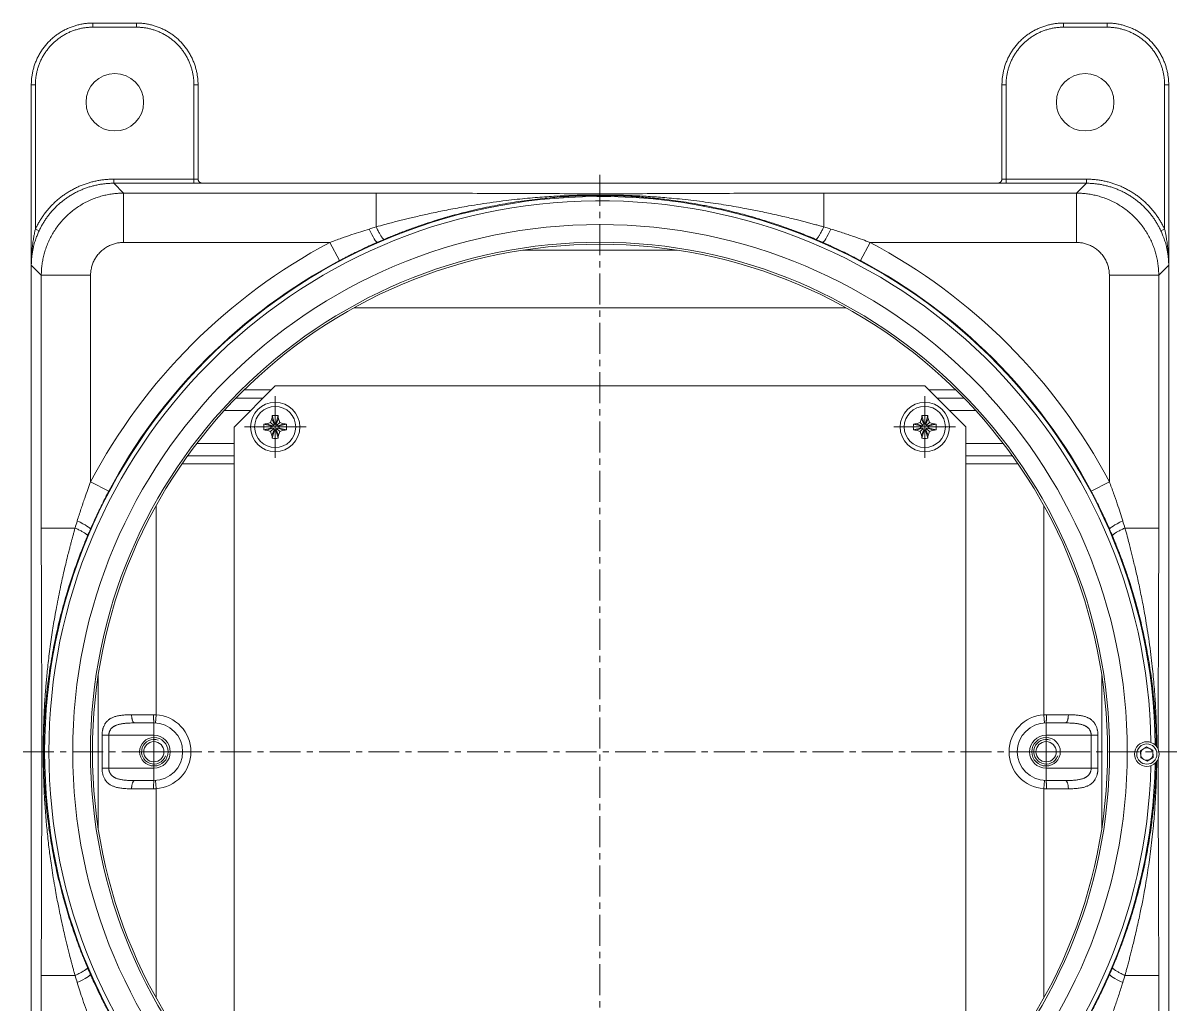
# Model space of a CAD drawing. Header units: millimetres. Extents: x -728 to 992, y -670 to 797.
# Drawn here: x 479.1 to 759.7, y -61.6 to 177.3 of the extents above; entities that cross this region are included whole.
import ezdxf

# ---------------------------------------------------------------- set-up
doc = ezdxf.new("R2010")
doc.units = ezdxf.units.MM
doc.linetypes.add('K5LT_AXLED', pattern=[12, 7.5, -1.5, 1.5, -1.5])
doc.linetypes.add('K5LT_THIN', pattern=[0])

# ---------------------------------------------------------------- blocks, each defined once
blk = doc.blocks.new('U6')
at = {"color": 30, "linetype": 'K5LT_AXLED', "lineweight": 18, "true_color": 0xff8000}
for q in [(540.41, 87), (532.41, 79), (540.41, 71), (548.41, 79)]:
    blk.add_line((540.41, 79), q, dxfattribs=at)
blk = doc.blocks.new('U7')
at = {"color": 30, "linetype": 'K5LT_AXLED', "lineweight": 18, "true_color": 0xff8000}
for q in [(698.41, 87), (690.41, 79), (698.41, 71), (706.41, 79)]:
    blk.add_line((698.41, 79), q, dxfattribs=at)
blk = doc.blocks.new('U10')
at = {"color": 30, "linetype": 'K5LT_AXLED', "lineweight": 18, "true_color": 0xff8000}
for q in [(510.91, 5.46), (505.45, 0), (510.91, -5.46), (516.37, 0)]:
    blk.add_line((510.91, 0), q, dxfattribs=at)
blk = doc.blocks.new('U11')
at = {"color": 30, "linetype": 'K5LT_AXLED', "lineweight": 18, "true_color": 0xff8000}
for q in [(727.91, 5.46), (722.45, 0), (727.91, -5.46), (733.37, 0)]:
    blk.add_line((727.91, 0), q, dxfattribs=at)
blk = doc.blocks.new('U5')
at = {"color": 7, "linetype": 'K5LT_THIN', "lineweight": 18}
for p, q in [((496.09, 177.25), (496.09, 177.25)), ((496.09, 177.25), (506.65, 177.25)), ((496.09, 176.25), (496.09, 177.25)), ((496.09, 177.25), (506.65, 177.25)), ((506.65, 177.25), (506.65, 177.25)), ((506.65, 177.25), (506.65, 176.25)), ((732.17, 177.25), (742.73, 177.25)), ((732.17, 177.25), (742.73, 177.25)), ((732.17, 177.25), (732.17, 177.25)), ((732.17, 176.25), (732.17, 177.25)), ((742.73, 177.25), (742.73, 177.25)), ((742.73, 177.25), (742.73, 176.25)), ((496.09, 176.25), (506.65, 176.25)), ((732.17, 176.25), (742.73, 176.25)), ((481.1, -169.25), (481.1, 162.25)), ((481.1, 162.25), (482.1, 162.25)), ((481.1, 162.25), (481.1, 162.25)), ((481.1, 118.32), (481.1, 162.25)), ((482.1, 127.15), (482.1, 162.25)), ((520.65, 162.25), (521.65, 162.25)), ((520.65, 162.25), (520.65, 139.28)), ((521.65, 162.25), (521.65, 139.32)), ((521.65, 162.25), (521.65, 139.32)), ((521.65, 162.25), (521.65, 162.25)), ((717.18, 139.32), (717.18, 162.25)), ((717.18, 139.32), (717.18, 162.25)), ((717.18, 162.25), (717.18, 162.25)), ((717.18, 162.25), (718.18, 162.25)), ((718.18, 139.28), (718.18, 162.25)), ((756.73, 162.25), (756.73, 127.15)), ((756.73, 162.25), (757.73, 162.25)), ((757.73, 162.25), (757.73, -162.25)), ((757.73, 162.25), (757.73, 118.32)), ((757.73, 162.25), (757.73, 162.25)), ((520.65, 139.28), (501.13, 139.28)), ((501.13, 138.28), (501.13, 139.28)), ((503.52, 135.89), (501.13, 138.28)), ((520.65, 138.28), (501.13, 138.28)), ((520.65, 138.28), (520.65, 139.28)), ((521.65, 139.32), (521.65, 139.32)), ((522.65, 138.32), (522.65, 138.32)), ((522.65, 138.32), (716.18, 138.32)), ((716.18, 138.32), (716.18, 138.32)), ((717.18, 139.32), (717.18, 139.32)), ((718.18, 138.28), (718.18, 139.28)), ((737.7, 139.28), (718.18, 139.28)), ((737.7, 138.28), (718.18, 138.28)), ((735.3, 135.89), (737.7, 138.28)), ((737.7, 139.28), (737.7, 138.28)), ((503.52, 135.89), (564.99, 135.89)), ((503.52, 123.89), (503.52, 135.89)), ((564.99, 135.89), (564.99, 127.67)), ((673.83, 135.89), (673.83, 127.67)), ((673.83, 135.89), (735.3, 135.89)), ((735.3, 135.89), (735.3, 123.89)), ((482.1, 127.15), (483, 126.73)), ((755.82, 126.73), (756.73, 127.15)), ((503.52, 123.89), (553.72, 123.89)), ((556.06, 119.47), (553.72, 123.89)), ((682.76, 119.47), (685.11, 123.89)), ((685.11, 123.89), (735.3, 123.89)), ((638.07, 122.02), (600.76, 122.02)), ((483.53, 115.89), (481.1, 118.32)), ((755.3, 115.89), (757.73, 118.32)), ((483.53, 115.89), (495.52, 115.89)), ((483.53, 54.42), (483.53, 115.89)), ((495.52, 65.69), (495.52, 115.89)), ((743.3, 115.89), (743.3, 65.69)), ((743.3, 115.89), (755.3, 115.89)), ((755.3, 115.89), (755.3, 54.42)), ((679.24, 107.98), (559.59, 107.98)), ((540.41, 88.99), (530.41, 78.99)), ((539.42, 88), (532.85, 88)), ((540.41, 88.99), (698.41, 89)), ((708.41, 79), (698.41, 89)), ((705.98, 88), (699.41, 88)), ((537.42, 86), (530.86, 86)), ((707.97, 86), (701.41, 86)), ((534.42, 83), (528.04, 83)), ((539.7, 81.76), (540.14, 80.02)), ((541.12, 81.76), (540.67, 80.02)), ((697.7, 81.76), (698.14, 80.02)), ((699.12, 81.76), (698.67, 80.02)), ((710.78, 83), (704.41, 83)), ((530.42, -79.01), (530.41, 78.99)), ((537.65, 79.71), (539.39, 79.26)), ((537.65, 78.29), (539.39, 78.74)), ((538.39, 79.78), (539.73, 79.26)), ((538.39, 78.22), (539.73, 78.74)), ((539.29, 80.12), (540.05, 79.35)), ((539.29, 77.88), (540.05, 78.65)), ((539.39, 78.74), (539.39, 79.26)), ((539.39, 79.26), (539.73, 79.26)), ((539.73, 78.74), (539.39, 78.74)), ((539.62, 81.02), (540.14, 79.67)), ((539.73, 79.26), (540.05, 79.35)), ((540.05, 78.65), (539.73, 78.74)), ((540.05, 79.35), (540.14, 79.67)), ((540.14, 78.33), (540.05, 78.65)), ((540.14, 80.02), (540.67, 80.02)), ((540.14, 79.67), (540.14, 80.02)), ((541.19, 81.02), (540.67, 79.67)), ((540.67, 80.02), (540.67, 79.67)), ((540.67, 79.67), (540.76, 79.35)), ((540.76, 78.65), (540.67, 78.33)), ((541.52, 80.12), (540.76, 79.35)), ((540.76, 79.35), (541.08, 79.26)), ((541.08, 78.74), (540.76, 78.65)), ((541.52, 77.88), (540.76, 78.65)), ((542.42, 79.78), (541.08, 79.26)), ((541.08, 79.26), (541.42, 79.26)), ((542.42, 78.22), (541.08, 78.74)), ((541.42, 78.74), (541.08, 78.74)), ((543.17, 79.71), (541.42, 79.26)), ((541.42, 79.26), (541.42, 78.74)), ((543.17, 78.29), (541.42, 78.74)), ((695.65, 79.72), (697.39, 79.27)), ((695.65, 78.29), (697.39, 78.74)), ((696.39, 79.79), (697.73, 79.27)), ((696.39, 78.22), (697.73, 78.74)), ((697.29, 80.12), (698.05, 79.36)), ((697.29, 77.89), (698.05, 78.65)), ((697.39, 78.74), (697.39, 79.27)), ((697.39, 79.27), (697.73, 79.27)), ((697.73, 78.74), (697.39, 78.74)), ((697.62, 81.02), (698.14, 79.68)), ((697.73, 79.27), (698.05, 79.36)), ((698.05, 78.65), (697.73, 78.74)), ((698.05, 79.36), (698.14, 79.68)), ((698.14, 78.33), (698.05, 78.65)), ((698.14, 80.02), (698.67, 80.02)), ((698.14, 79.68), (698.14, 80.02)), ((699.19, 81.02), (698.67, 79.68)), ((698.67, 80.02), (698.67, 79.68)), ((698.67, 79.68), (698.76, 79.36)), ((698.76, 78.65), (698.67, 78.33)), ((699.52, 80.12), (698.76, 79.36)), ((698.76, 79.36), (699.08, 79.27)), ((699.08, 78.74), (698.76, 78.65)), ((699.52, 77.89), (698.76, 78.65)), ((700.42, 79.79), (699.08, 79.27)), ((699.08, 79.27), (699.42, 79.27)), ((700.42, 78.22), (699.08, 78.74)), ((699.42, 78.74), (699.08, 78.74)), ((701.17, 79.72), (699.42, 79.27)), ((699.42, 79.27), (699.42, 78.74)), ((701.17, 78.29), (699.42, 78.74)), ((708.41, 79), (708.42, -79)), ((539.62, 76.98), (540.14, 78.33)), ((539.7, 76.24), (540.14, 77.98)), ((540.14, 77.98), (540.14, 78.33)), ((540.67, 77.98), (540.14, 77.98)), ((541.19, 76.98), (540.67, 78.33)), ((540.67, 78.33), (540.67, 77.98)), ((541.12, 76.24), (540.67, 77.98)), ((697.62, 76.99), (698.14, 78.33)), ((697.7, 76.25), (698.14, 77.99)), ((698.14, 77.99), (698.14, 78.33)), ((698.67, 77.99), (698.14, 77.99)), ((699.19, 76.99), (698.67, 78.33)), ((698.67, 78.33), (698.67, 77.99)), ((699.12, 76.25), (698.67, 77.99)), ((521.37, 75), (530.41, 75)), ((708.41, 75), (717.46, 75)), ((519.14, 72), (530.41, 72)), ((708.41, 72), (719.68, 72)), ((517.74, 70), (530.41, 70)), ((708.41, 70), (721.09, 70)), ((499.94, 63.35), (495.52, 65.69)), ((738.88, 63.35), (743.3, 65.69)), ((511.44, 59.82), (511.44, 8.98)), ((727.39, 8.98), (727.39, 59.82)), ((483.53, 54.42), (491.75, 54.42)), ((755.3, 54.42), (747.08, 54.42)), ((497.39, 18.65), (497.39, -18.65)), ((741.44, -18.65), (741.44, 18.65)), ((510.84, 9), (505.5, 9)), ((511.44, 8.98), (511.32, 6.99)), ((727.39, 8.98), (727.51, 6.99)), ((727.99, 9), (733.33, 9)), ((510.91, 7), (506.24, 7)), ((510.91, 7), (510.91, 4)), ((727.91, 7), (727.91, 4)), ((732.59, 7), (727.91, 7)), ((498.31, 4), (499.95, 4)), ((498.31, 4), (498.31, -4)), ((499.95, 4), (499.95, -4)), ((510.91, 4), (499.95, 4)), ((738.88, 4), (727.91, 4)), ((740.52, 4), (738.88, 4)), ((738.88, -4), (738.88, 4)), ((740.52, -4), (740.52, 4)), ((752.34, 1.17), (750.88, 0.24)), ((750.88, 0.24), (750.95, -1.49)), ((753.88, 0.36), (752.34, 1.17)), ((753.94, -1.37), (753.88, 0.36)), ((483.68, 0), (483.98, 0)), ((484.11, 0), (484.11, 0)), ((750.95, -1.49), (752.48, -2.29)), ((752.48, -2.29), (753.94, -1.37)), ((498.31, -4), (499.95, -4)), ((499.95, -4), (510.91, -4)), ((510.91, -7), (510.91, -4)), ((727.91, -7), (727.91, -4)), ((727.91, -4), (738.88, -4)), ((740.52, -4), (738.88, -4)), ((506.24, -7), (510.91, -7)), ((511.44, -8.98), (511.32, -6.99)), ((727.39, -8.98), (727.51, -6.99)), ((727.91, -7), (732.59, -7)), ((510.84, -9), (505.5, -9)), ((511.44, -8.98), (511.44, -59.82)), ((727.39, -59.82), (727.39, -8.98)), ((727.99, -9), (733.33, -9)), ((483.53, -54.42), (491.75, -54.42)), ((483.53, -115.89), (483.53, -54.42)), ((755.3, -54.42), (747.08, -54.42)), ((755.3, -54.42), (755.3, -115.89))]:
    blk.add_line(p, q, dxfattribs=at)
at = {"color": 30, "linetype": 'K5LT_AXLED', "lineweight": 18, "true_color": 0xff8000}
for p, q in [((619.41, 140.32), (619.41, -140.32)), ((479.1, 0), (759.73, 0))]:
    blk.add_line(p, q, dxfattribs=at)
at = {"color": 7, "linetype": 'K5LT_THIN', "lineweight": 18}
for centre, radius in [((501.41, 158), 7), ((737.41, 158), 7), ((619.41, 0), 128.25), ((619.41, 0), 128.25), ((619.41, 0), 123.94), ((619.41, 0), 123.44), ((540.41, 79), 6), ((698.41, 79), 6), ((540.41, 79), 5), ((698.41, 79.01), 5), ((510.91, 0), 3.46), ((727.91, 0), 3.46), ((510.91, 0), 2.46), ((727.91, 0), 2.46), ((752.41, -0.56), 3), ((752.41, -0.56), 2.46)]:
    blk.add_circle(centre, radius, dxfattribs=at)
for centre, radius, start, end in [((619.41, 0), 135.07, 0.6856, 180), ((619.41, 0), 134.03, 0.9657, 180), ((619.41, 0), 140.23, 117.9356, 152.0644), ((619.41, 0), 140.23, 27.9356, 62.0644), ((619.41, 0), 135.23, 117.9356, 152.0644), ((619.41, 0), 135.23, 27.9356, 62.0644), ((510.91, 0), 9, 273.3309, 86.6691), ((727.91, 0), 9, 93.3309, 266.6691), ((510.91, 0), 7, 270, 90), ((727.91, 0), 7, 90, 270), ((510.91, 0), 3, 70, 340), ((510.91, 0), 4, 270, 90), ((727.91, 0), 4, 90, 270), ((727.91, 0), 3, 70, 340), ((619.41, 0), 135.07, 180, 358.8289), ((619.41, 0), 134.03, 180, 358.5488), ((752.41, -0.56), 1.5, 122.1999, 182.1999), ((752.41, -0.56), 1.5, 62.1999, 122.1999), ((752.41, -0.56), 1.5, 2.1999, 62.1999), ((752.41, -0.56), 1.5, 182.1999, 242.1999), ((752.41, -0.56), 1.5, 242.1999, 302.1999), ((752.41, -0.56), 1.5, 302.1999, 2.1999)]:
    blk.add_arc(centre, radius, start, end, dxfattribs=at)
for centre, major_axis, ratio, start_param, end_param in [((522.65, 139.32), (0.707, -0.707), 0.999695, 3.927143, 5.497635), ((716.18, 139.32), (0.707, 0.707), 0.999695, 3.927143, 5.497635), ((563.26, 128.51), (2.01, -4.58), 0.112862, 4.963871, 6.26562), ((675.56, 128.51), (-2.01, -4.58), 0.112862, 0.017566, 1.319314), ((540.54, 79), (0, -5.24), 0.190027, 4.157813, 4.31707), ((540.41, 78.66), (-5.22, 0), 0.599811, 4.575584, 4.849194), ((540.27, 79), (0, 5.24), 0.190027, -1.175477, -1.01622), ((698.54, 79.01), (0, -5.24), 0.190027, 4.157813, 4.31707), ((698.41, 78.66), (-5.22, 0), 0.599811, 4.575584, 4.849194), ((698.27, 79.01), (0, 5.24), 0.190027, -1.175477, -1.01622), ((540.75, 79), (0, -5.22), 0.599811, 4.575584, 4.849194), ((540.41, 78.87), (-5.24, 0), 0.190027, -1.175477, -1.01622), ((540.46, 78.8), (-5.04, -1.43), 0.306406, -1.423366, -1.234644), ((540.61, 78.94), (-1.43, -5.04), 0.306406, 4.376237, 4.564959), ((540.21, 78.94), (-1.43, 5.04), 0.306406, -1.423366, -1.234644), ((540.35, 78.8), (-5.04, 1.43), 0.306406, 4.376237, 4.564959), ((540.41, 78.87), (-5.24, 0), 0.190027, 4.157813, 4.31707), ((540.06, 79), (0, 5.22), 0.599811, 4.712389, 4.849194), ((540.06, 79), (0, 5.22), 0.599811, 4.575584, 4.712389), ((698.75, 79.01), (0, -5.22), 0.599811, 4.575584, 4.849194), ((698.41, 78.87), (-5.24, 0), 0.190027, -1.175477, -1.01622), ((698.46, 78.8), (-5.04, -1.43), 0.306406, -1.423366, -1.234644), ((698.61, 78.95), (-1.43, -5.04), 0.306406, 4.376237, 4.564959), ((698.21, 78.95), (-1.43, 5.04), 0.306406, -1.423366, -1.234644), ((698.35, 78.8), (-5.04, 1.43), 0.306406, 4.376237, 4.564959), ((698.41, 78.87), (-5.24, 0), 0.190027, 4.157813, 4.31707), ((698.06, 79.01), (0, 5.22), 0.599811, 4.712389, 4.849194), ((698.06, 79.01), (0, 5.22), 0.599811, 4.575584, 4.712389), ((540.41, 79.13), (5.24, 0), 0.190027, 4.157813, 4.31707), ((540.46, 79.2), (5.04, -1.43), 0.306406, 4.376237, 4.564959), ((540.61, 79.06), (1.43, -5.04), 0.306406, -1.423366, -1.234644), ((540.54, 79), (0, -5.24), 0.190027, -1.175477, -1.01622), ((540.41, 79.34), (5.22, 0), 0.599811, 4.575584, 4.849194), ((540.27, 79), (0, 5.24), 0.190027, 4.157813, 4.31707), ((540.21, 79.06), (1.43, 5.04), 0.306406, 4.376237, 4.564959), ((540.35, 79.2), (5.04, 1.43), 0.306406, -1.423366, -1.234644), ((540.41, 79.13), (5.24, 0), 0.190027, -1.175477, -1.01622), ((698.41, 79.14), (5.24, 0), 0.190027, 4.157813, 4.31707), ((698.46, 79.21), (5.04, -1.43), 0.306406, 4.376237, 4.564959), ((698.61, 79.06), (1.43, -5.04), 0.306406, -1.423366, -1.234644), ((698.54, 79.01), (0, -5.24), 0.190027, -1.175477, -1.01622), ((698.41, 79.35), (5.22, 0), 0.599811, 4.575584, 4.849194), ((698.27, 79.01), (0, 5.24), 0.190027, 4.157813, 4.31707), ((698.21, 79.06), (1.43, 5.04), 0.306406, 4.376237, 4.564959), ((698.35, 79.21), (5.04, 1.43), 0.306406, -1.423366, -1.234644), ((698.41, 79.14), (5.24, 0), 0.190027, -1.175477, -1.01622), ((490.9, 56.15), (4.58, -2.01), 0.112862, 0.017566, 1.319314), ((747.92, 56.15), (-4.58, -2.01), 0.112862, 4.963871, 6.26562), ((490.9, -56.15), (4.58, 2.01), 0.112862, 4.963871, 6.26562), ((747.92, -56.15), (-4.58, 2.01), 0.112862, 0.017566, 1.319314)]:
    blk.add_ellipse(centre, major_axis=major_axis, ratio=ratio, start_param=start_param, end_param=end_param, dxfattribs=at)
for points, weights in [([(481.1, 162.25), (481.1, 171.04), (487.31, 177.25), (496.09, 177.25)], [1, 0.804809640383, 0.804809640383, 1]), ([(496.09, 177.25), (487.31, 177.25), (481.1, 171.04), (481.1, 162.25)], [1, 0.804809640383, 0.804809640383, 1]), ([(521.65, 162.25), (521.65, 171.04), (515.44, 177.25), (506.65, 177.25)], [1, 0.804809640383, 0.804809640383, 1]), ([(506.65, 177.25), (515.44, 177.25), (521.65, 171.04), (521.65, 162.25)], [1, 0.804809640383, 0.804809640383, 1]), ([(717.18, 162.25), (717.18, 171.04), (723.39, 177.25), (732.17, 177.25)], [1, 0.804809640383, 0.804809640383, 1]), ([(732.17, 177.25), (723.39, 177.25), (717.18, 171.04), (717.18, 162.25)], [1, 0.804809640383, 0.804809640383, 1]), ([(742.73, 177.25), (751.52, 177.25), (757.73, 171.04), (757.73, 162.25)], [1, 0.804809640383, 0.804809640383, 1]), ([(757.73, 162.25), (757.73, 171.04), (751.52, 177.25), (742.73, 177.25)], [1, 0.804809640383, 0.804809640383, 1]), ([(496.09, 176.25), (487.89, 176.25), (482.1, 170.45), (482.1, 162.25)], [1, 0.804809640383, 0.804809640383, 1]), ([(520.65, 162.25), (520.65, 170.45), (514.85, 176.25), (506.65, 176.25)], [1, 0.804809640383, 0.804809640383, 1]), ([(732.17, 176.25), (723.97, 176.25), (718.18, 170.45), (718.18, 162.25)], [1, 0.804809640383, 0.804809640383, 1]), ([(756.73, 162.25), (756.73, 170.45), (750.93, 176.25), (742.73, 176.25)], [1, 0.804809640383, 0.804809640383, 1]), ([(482.1, 127.15), (485.64, 134.77), (492.73, 139.28), (501.13, 139.28)], [1, 0.895599568132, 0.895599568132, 1]), ([(483, 126.73), (486.38, 133.98), (493.13, 138.28), (501.13, 138.28)], [1, 0.895599568132, 0.895599568132, 1]), ([(521.65, 139.32), (521.64, 139.3), (521.23, 139.28), (520.65, 139.28)], [1, 0.808833632769, 0.808833632769, 1]), ([(522.65, 138.32), (522.63, 138.3), (521.8, 138.28), (520.65, 138.28)], [1, 0.808833632769, 0.808833632769, 1]), ([(521.65, 139.32), (521.65, 138.73), (522.06, 138.32), (522.65, 138.32)], [1, 0.804809640383, 0.804809640383, 1]), ([(716.18, 138.32), (716.76, 138.32), (717.18, 138.73), (717.18, 139.32)], [1, 0.804809640383, 0.804809640383, 1]), ([(716.18, 138.32), (716.2, 138.3), (717.02, 138.28), (718.18, 138.28)], [1, 0.808833632769, 0.808833632769, 1]), ([(717.18, 139.32), (717.19, 139.3), (717.6, 139.28), (718.18, 139.28)], [1, 0.808833632769, 0.808833632769, 1]), ([(737.7, 139.28), (746.1, 139.28), (753.18, 134.77), (756.73, 127.15)], [1, 0.895599568132, 0.895599568132, 1]), ([(737.7, 138.28), (745.7, 138.28), (752.44, 133.98), (755.82, 126.73)], [1, 0.895599568132, 0.895599568132, 1]), ([(503.52, 135.89), (491.81, 135.88), (483.53, 127.6), (483.53, 115.89)], [1, 0.804809640383, 0.804809640383, 1]), ([(755.3, 115.89), (755.3, 127.6), (747.01, 135.88), (735.3, 135.89)], [1, 0.804809640383, 0.804809640383, 1]), ([(503.52, 123.89), (498.84, 123.89), (495.52, 120.57), (495.52, 115.89)], [1, 0.804809640383, 0.804809640383, 1]), ([(743.3, 115.89), (743.3, 120.57), (739.99, 123.89), (735.3, 123.89)], [1, 0.804809640383, 0.804809640383, 1])]:
    blk.add_rational_spline(points, weights, degree=3, dxfattribs=at)
for points, knots in [([(564.99, 135.89), (567.76, 135.88), (570.53, 135.88), (576.16, 135.87), (579.02, 135.86), (584.79, 135.85), (587.7, 135.84), (593.56, 135.82), (596.52, 135.8), (602.45, 135.78), (605.44, 135.77), (611.41, 135.75), (614.42, 135.73), (620.41, 135.73), (623.42, 135.74), (629.41, 135.75), (632.4, 135.76), (638.36, 135.79), (641.33, 135.8), (647.22, 135.82), (650.16, 135.83), (655.97, 135.85), (658.85, 135.86), (664.55, 135.88), (667.37, 135.88), (671.39, 135.89), (672.61, 135.89), (673.83, 135.89)], [0, 0, 0, 0, 0.080358, 0.080358, 0.160716, 0.160716, 0.241074, 0.241074, 0.321432, 0.321432, 0.401791, 0.401791, 0.482149, 0.482149, 0.562507, 0.562507, 0.642865, 0.642865, 0.723223, 0.723223, 0.803581, 0.803581, 0.883939, 0.883939, 0.964297, 0.964297, 1, 1, 1, 1]), ([(564.99, 127.67), (565.65, 127.86), (566.88, 128.2), (568.6, 128.66), (570.08, 129.04), (571.43, 129.38), (572.79, 129.71), (574.25, 130.06), (575.83, 130.43), (577.52, 130.81), (579.31, 131.2), (581.18, 131.59), (583.16, 131.98), (585.27, 132.37), (587.7, 132.8), (590.42, 133.24), (593.45, 133.68), (596.42, 134.06), (599.21, 134.38), (601.76, 134.63), (604.17, 134.83), (606.48, 135), (608.68, 135.14), (610.79, 135.24), (612.87, 135.32), (614.96, 135.38), (617.08, 135.42), (619.24, 135.43), (621.41, 135.42), (623.55, 135.39), (625.48, 135.34), (627.32, 135.27), (629.16, 135.19), (631.14, 135.08), (633.14, 134.95), (635.24, 134.78), (637.55, 134.58), (640.16, 134.32), (642.92, 134), (645.62, 133.64), (648.21, 133.27), (650.69, 132.87), (653, 132.47), (655.03, 132.1), (656.84, 131.75), (658.6, 131.39), (660.45, 131), (662.37, 130.58), (664.22, 130.15), (665.92, 129.74), (667.38, 129.38), (668.67, 129.05), (669.85, 128.75), (671.02, 128.44), (672.1, 128.15), (673.04, 127.9), (673.6, 127.74), (673.83, 127.67)], [0, 0, 0, 0, 0.019111, 0.035075, 0.047894, 0.059707, 0.071831, 0.084945, 0.099862, 0.115365, 0.131976, 0.149215, 0.167373, 0.187151, 0.20744, 0.234301, 0.262144, 0.291097, 0.31601, 0.338909, 0.361163, 0.382136, 0.402206, 0.421467, 0.439931, 0.459284, 0.478657, 0.498051, 0.518452, 0.538132, 0.556356, 0.57173, 0.588874, 0.606825, 0.625584, 0.64358, 0.664239, 0.689057, 0.715295, 0.740192, 0.7634, 0.78665, 0.808476, 0.827203, 0.842907, 0.858716, 0.875994, 0.893891, 0.911906, 0.92706, 0.940336, 0.951605, 0.962614, 0.973232, 0.984192, 0.993115, 1, 1, 1, 1]), ([(566.89, 124.63), (567.34, 124.82), (568.2, 125.18), (569.47, 125.69), (570.75, 126.2), (572.1, 126.71), (573.48, 127.22), (574.86, 127.71), (576.35, 128.23), (578.12, 128.82), (580.16, 129.45), (582.36, 130.11), (584.56, 130.71), (586.87, 131.31), (589.27, 131.89), (591.83, 132.45), (594.41, 132.96), (597.02, 133.43), (599.63, 133.85), (602.25, 134.21), (604.79, 134.51), (607.22, 134.76), (609.54, 134.95), (611.81, 135.09), (614.12, 135.21), (616.45, 135.28), (618.71, 135.31), (620.72, 135.3), (622.57, 135.27), (624.29, 135.22), (626.03, 135.14), (627.75, 135.05), (629.52, 134.93), (631.32, 134.78), (633.19, 134.6), (635.16, 134.38), (637.34, 134.11), (639.75, 133.76), (642.48, 133.32), (645.31, 132.79), (648.17, 132.2), (650.76, 131.61), (653.12, 131.02), (655.21, 130.46), (657.16, 129.9), (658.99, 129.35), (660.69, 128.82), (662.37, 128.27), (663.97, 127.72), (665.52, 127.16), (666.79, 126.69), (667.83, 126.29), (668.71, 125.95), (669.6, 125.59), (670.47, 125.24), (671.24, 124.92), (671.71, 124.72), (671.91, 124.64)], [0, 0, 0, 0, 0.014157, 0.026713, 0.03952, 0.053037, 0.066866, 0.080102, 0.093894, 0.110992, 0.13236, 0.153464, 0.175527, 0.195894, 0.21996, 0.243834, 0.268893, 0.292667, 0.317379, 0.341934, 0.365745, 0.388069, 0.40936, 0.429978, 0.450963, 0.473119, 0.49411, 0.513291, 0.528598, 0.54502, 0.560686, 0.576928, 0.592836, 0.609389, 0.626519, 0.644519, 0.663986, 0.687397, 0.711803, 0.74053, 0.767048, 0.7928, 0.814273, 0.834582, 0.853311, 0.870908, 0.888002, 0.903134, 0.920104, 0.934891, 0.948745, 0.957951, 0.966478, 0.975614, 0.985357, 0.993809, 1, 1, 1, 1]), ([(482.1, 127.15), (482.06, 127), (482, 126.72), (481.91, 126.31), (481.83, 125.91), (481.74, 125.45), (481.64, 124.9), (481.54, 124.26), (481.44, 123.56), (481.35, 122.79), (481.26, 121.9), (481.18, 120.84), (481.11, 119.63), (481.1, 118.77), (481.1, 118.32)], [0, 0, 0, 0, 0.051665, 0.0978, 0.139857, 0.191628, 0.253996, 0.328702, 0.407482, 0.492156, 0.59145, 0.708343, 0.8485, 1, 1, 1, 1]), ([(483, 126.73), (482.92, 126.56), (482.78, 126.24), (482.58, 125.76), (482.39, 125.28), (482.2, 124.75), (482, 124.16), (481.82, 123.52), (481.64, 122.82), (481.47, 122.05), (481.31, 121.17), (481.19, 120.23), (481.12, 119.26), (481.1, 118.63), (481.1, 118.32)], [0, 0, 0, 0, 0.061664, 0.116557, 0.171859, 0.235412, 0.307345, 0.384739, 0.462362, 0.555884, 0.658144, 0.776809, 0.889794, 1, 1, 1, 1]), ([(553.72, 123.89), (554.66, 124.24), (556.44, 124.89), (558.94, 125.75), (561.18, 126.49), (562.58, 126.94), (563.26, 127.15)], [0, 0, 0, 0, 0.299289, 0.564533, 0.786755, 1, 1, 1, 1]), ([(566.89, 124.63), (566.86, 124.62), (566.8, 124.63), (566.68, 124.72), (566.56, 124.86), (566.42, 125.03), (566.27, 125.25), (566.11, 125.51), (565.93, 125.81), (565.75, 126.14), (565.54, 126.53), (565.34, 126.93), (565.15, 127.32), (565.04, 127.56), (564.99, 127.67)], [0, 0, 0, 0, 0.108255, 0.202527, 0.284385, 0.366694, 0.449187, 0.530307, 0.611105, 0.692626, 0.773769, 0.867402, 0.94245, 1, 1, 1, 1]), ([(671.91, 124.64), (671.94, 124.63), (672.01, 124.64), (672.13, 124.73), (672.25, 124.87), (672.39, 125.05), (672.55, 125.27), (672.71, 125.53), (672.89, 125.83), (673.08, 126.16), (673.28, 126.55), (673.49, 126.95), (673.68, 127.34), (673.79, 127.57), (673.83, 127.67)], [0, 0, 0, 0, 0.108692, 0.204974, 0.287771, 0.371129, 0.45295, 0.53435, 0.61509, 0.69647, 0.777276, 0.870588, 0.944438, 1, 1, 1, 1]), ([(675.56, 127.15), (676.52, 126.85), (678.38, 126.26), (680.93, 125.39), (683.16, 124.61), (684.49, 124.12), (685.11, 123.89)], [0, 0, 0, 0, 0.297161, 0.580295, 0.802517, 1, 1, 1, 1]), ([(755.82, 126.73), (755.9, 126.56), (756.05, 126.24), (756.25, 125.76), (756.43, 125.28), (756.63, 124.75), (756.82, 124.16), (757.01, 123.52), (757.19, 122.82), (757.36, 122.05), (757.51, 121.17), (757.63, 120.23), (757.71, 119.26), (757.73, 118.63), (757.73, 118.32)], [0, 0, 0, 0, 0.061664, 0.116557, 0.171859, 0.235412, 0.307345, 0.384739, 0.462362, 0.555884, 0.658144, 0.776809, 0.889794, 1, 1, 1, 1]), ([(756.73, 127.15), (756.76, 127), (756.83, 126.72), (756.91, 126.31), (757, 125.91), (757.08, 125.45), (757.18, 124.9), (757.28, 124.26), (757.38, 123.56), (757.48, 122.79), (757.57, 121.9), (757.65, 120.84), (757.71, 119.63), (757.73, 118.77), (757.73, 118.32)], [0, 0, 0, 0, 0.051665, 0.0978, 0.139857, 0.191628, 0.253996, 0.328702, 0.407482, 0.492156, 0.59145, 0.708343, 0.8485, 1, 1, 1, 1]), ([(556.06, 119.47), (556.32, 119.61), (556.83, 119.88), (557.7, 120.33), (558.84, 120.91), (560.43, 121.7), (562.26, 122.57), (563.94, 123.34), (564.89, 123.76), (565.27, 123.93)], [0, 0, 0, 0, 0.084344, 0.170956, 0.285512, 0.455654, 0.691649, 0.879894, 1, 1, 1, 1]), ([(673.56, 123.93), (674.36, 123.57), (675.86, 122.9), (677.86, 121.95), (679.47, 121.17), (680.67, 120.56), (681.54, 120.11), (682.12, 119.81), (682.5, 119.61), (682.69, 119.51), (682.76, 119.47)], [0, 0, 0, 0, 0.259776, 0.482105, 0.65078, 0.785114, 0.874668, 0.936489, 0.974787, 1, 1, 1, 1]), ([(492.26, 56.15), (492.56, 57.1), (493.15, 58.96), (494.02, 61.52), (494.81, 63.75), (495.29, 65.07), (495.52, 65.69)], [0, 0, 0, 0, 0.297161, 0.580295, 0.802517, 1, 1, 1, 1]), ([(743.3, 65.69), (743.65, 64.75), (744.3, 62.97), (745.17, 60.47), (745.91, 58.23), (746.35, 56.83), (746.56, 56.15)], [0, 0, 0, 0, 0.299289, 0.564533, 0.786755, 1, 1, 1, 1]), ([(495.49, 54.15), (495.84, 54.95), (496.51, 56.44), (497.46, 58.45), (498.25, 60.06), (498.85, 61.26), (499.3, 62.13), (499.6, 62.7), (499.8, 63.08), (499.9, 63.28), (499.94, 63.35)], [0, 0, 0, 0, 0.259776, 0.482105, 0.65078, 0.785114, 0.874668, 0.936489, 0.974787, 1, 1, 1, 1]), ([(738.88, 63.35), (739.02, 63.1), (739.29, 62.58), (739.74, 61.71), (740.32, 60.58), (741.11, 58.98), (741.98, 57.15), (742.75, 55.47), (743.18, 54.52), (743.34, 54.15)], [0, 0, 0, 0, 0.084344, 0.170956, 0.285512, 0.455654, 0.691649, 0.879894, 1, 1, 1, 1]), ([(483.68, 0), (483.67, 4), (483.67, 8), (483.64, 14.97), (483.63, 17.95), (483.61, 23.88), (483.59, 26.83), (483.57, 32.68), (483.56, 35.59), (483.55, 41.34), (483.54, 44.19), (483.53, 49.5), (483.53, 51.96), (483.53, 54.42)], [0, 0, 0, 0, 0.214256, 0.214256, 0.374972, 0.374972, 0.535688, 0.535688, 0.696404, 0.696404, 0.85712, 0.85712, 1, 1, 1, 1]), ([(483.98, 0), (483.98, 0.31), (483.98, 0.86), (483.99, 1.57), (483.99, 2.14), (484, 2.67), (484.01, 3.22), (484.02, 3.83), (484.03, 4.46), (484.05, 5.13), (484.07, 5.95), (484.11, 6.95), (484.15, 8.1), (484.2, 9.17), (484.25, 10.16), (484.3, 11.13), (484.36, 12.16), (484.44, 13.28), (484.52, 14.45), (484.63, 15.81), (484.76, 17.36), (484.93, 19.17), (485.14, 21.15), (485.4, 23.31), (485.69, 25.56), (486.01, 27.85), (486.35, 30.06), (486.71, 32.29), (487.13, 34.63), (487.59, 37.07), (488.07, 39.41), (488.52, 41.55), (488.98, 43.58), (489.44, 45.58), (489.89, 47.43), (490.26, 48.89), (490.55, 50.02), (490.79, 50.92), (491, 51.72), (491.17, 52.38), (491.31, 52.89), (491.43, 53.31), (491.54, 53.68), (491.64, 54.05), (491.71, 54.3), (491.75, 54.42)], [0, 0, 0, 0, 0.016076, 0.029354, 0.039481, 0.048692, 0.059041, 0.070522, 0.083144, 0.09485, 0.108117, 0.127788, 0.148768, 0.168883, 0.184973, 0.202136, 0.221972, 0.241996, 0.263715, 0.286888, 0.316423, 0.348467, 0.385705, 0.424654, 0.46731, 0.509841, 0.550467, 0.589538, 0.632632, 0.679557, 0.724639, 0.76214, 0.797618, 0.837163, 0.87284, 0.900077, 0.918457, 0.935099, 0.950193, 0.962313, 0.971623, 0.978856, 0.98586, 0.992908, 1, 1, 1, 1]), ([(494.79, 52.54), (494.8, 52.57), (494.78, 52.63), (494.69, 52.74), (494.55, 52.87), (494.37, 53.01), (494.14, 53.17), (493.86, 53.34), (493.56, 53.51), (493.21, 53.7), (492.82, 53.9), (492.42, 54.11), (492.05, 54.28), (491.83, 54.38), (491.75, 54.42)], [0, 0, 0, 0, 0.109291, 0.206573, 0.290778, 0.376006, 0.459575, 0.542618, 0.624603, 0.706927, 0.788114, 0.881136, 0.951295, 1, 1, 1, 1]), ([(744.04, 52.53), (744.03, 52.55), (744.05, 52.62), (744.13, 52.73), (744.27, 52.85), (744.44, 52.99), (744.66, 53.14), (744.92, 53.31), (745.22, 53.48), (745.55, 53.66), (745.94, 53.87), (746.35, 54.07), (746.74, 54.26), (746.98, 54.37), (747.08, 54.42)], [0, 0, 0, 0, 0.108255, 0.202527, 0.284385, 0.366694, 0.449186, 0.530306, 0.611104, 0.692625, 0.773768, 0.867402, 0.942449, 1, 1, 1, 1]), ([(747.08, 54.42), (747.28, 53.77), (747.61, 52.53), (748.07, 50.82), (748.45, 49.34), (748.79, 47.99), (749.12, 46.62), (749.47, 45.16), (749.84, 43.59), (750.23, 41.89), (750.61, 40.11), (751, 38.24), (751.39, 36.25), (751.79, 34.14), (752.21, 31.71), (752.65, 29), (753.09, 25.96), (753.47, 22.99), (753.79, 20.2), (754.04, 17.65), (754.25, 15.24), (754.41, 12.93), (754.55, 10.73), (754.66, 8.63), (754.74, 6.54), (754.8, 4.45), (754.83, 2.67), (754.84, 1.59), (754.84, 1.23)], [0, 0, 0, 0, 0.0191108, 0.0350753, 0.0478935, 0.0597072, 0.0718309, 0.0849454, 0.0998619, 0.1153646, 0.1319764, 0.1492149, 0.1673727, 0.1871506, 0.2074405, 0.2343006, 0.2621436, 0.2910966, 0.3160104, 0.3389093, 0.3611631, 0.3821363, 0.402206, 0.4214673, 0.4399308, 0.4592836, 0.4786571, 0.4887653, 0.4887653, 0.4887653, 0.4887653]), ([(755.3, 54.42), (755.3, 51.65), (755.29, 48.89), (755.29, 43.25), (755.28, 40.39), (755.26, 34.63), (755.25, 31.71), (755.23, 25.85), (755.22, 22.9), (755.19, 16.96), (755.18, 13.98), (755.16, 8), (755.15, 5), (755.14, 1.56), (755.14, 1.12), (755.14, 0.67)], [0, 0, 0, 0, 0.0803581, 0.0803581, 0.1607162, 0.1607162, 0.2410743, 0.2410743, 0.3214324, 0.3214324, 0.4017905, 0.4017905, 0.4821486, 0.4821486, 0.4939761, 0.4939761, 0.4939761, 0.4939761]), ([(484.11, 0), (484.11, 0.29), (484.11, 0.79), (484.12, 1.42), (484.12, 1.92), (484.13, 2.37), (484.14, 2.84), (484.15, 3.33), (484.16, 3.88), (484.18, 4.52), (484.21, 5.31), (484.26, 6.32), (484.32, 7.47), (484.38, 8.6), (484.45, 9.6), (484.52, 10.54), (484.6, 11.53), (484.7, 12.62), (484.82, 13.78), (484.95, 15.03), (485.11, 16.38), (485.31, 17.95), (485.57, 19.8), (485.93, 22.08), (486.39, 24.69), (486.93, 27.45), (487.51, 30.1), (488.15, 32.76), (488.86, 35.46), (489.59, 38.05), (490.28, 40.3), (490.94, 42.33), (491.61, 44.3), (492.3, 46.24), (493, 48.11), (493.66, 49.8), (494.26, 51.28), (494.63, 52.16), (494.79, 52.54)], [0, 0, 0, 0, 0.014943, 0.026745, 0.035407, 0.043802, 0.052183, 0.061546, 0.072114, 0.083591, 0.098024, 0.116616, 0.138884, 0.159732, 0.176894, 0.192788, 0.211343, 0.231787, 0.253991, 0.276076, 0.30137, 0.32888, 0.363061, 0.403865, 0.45654, 0.50997, 0.559374, 0.607301, 0.661857, 0.71435, 0.75734, 0.793748, 0.833948, 0.873833, 0.909893, 0.946174, 0.976496, 1, 1, 1, 1]), ([(744.04, 52.53), (744.23, 52.07), (744.59, 51.21), (745.11, 49.94), (745.61, 48.66), (746.13, 47.31), (746.63, 45.93), (747.13, 44.55), (747.64, 43.06), (748.23, 41.29), (748.87, 39.26), (749.52, 37.05), (750.13, 34.86), (750.73, 32.54), (751.3, 30.14), (751.86, 27.58), (752.38, 25.01), (752.84, 22.39), (753.26, 19.78), (753.62, 17.16), (753.92, 14.62), (754.17, 12.19), (754.36, 9.87), (754.51, 7.6), (754.62, 5.29), (754.68, 3.21), (754.7, 1.89), (754.71, 1.36)], [0, 0, 0, 0, 0.0141568, 0.0267127, 0.0395204, 0.0530365, 0.066866, 0.0801016, 0.0938944, 0.1109918, 0.1323597, 0.1534642, 0.1755265, 0.1958939, 0.2199603, 0.2438344, 0.2688926, 0.2926668, 0.3173789, 0.3419337, 0.3657452, 0.3880689, 0.4093599, 0.4299779, 0.4509635, 0.4731191, 0.4873353, 0.4873353, 0.4873353, 0.4873353]), ([(505.5, 9), (505.25, 9), (504.79, 9), (504.14, 8.97), (503.59, 8.94), (503.08, 8.89), (502.58, 8.82), (502.09, 8.73), (501.64, 8.62), (501.24, 8.49), (500.9, 8.35), (500.59, 8.21), (500.32, 8.06), (500.07, 7.89), (499.86, 7.73), (499.66, 7.55), (499.48, 7.37), (499.31, 7.18), (499.16, 6.98), (499.01, 6.76), (498.86, 6.49), (498.72, 6.19), (498.61, 5.9), (498.53, 5.65), (498.48, 5.45), (498.44, 5.28), (498.4, 5.08), (498.36, 4.85), (498.33, 4.58), (498.31, 4.33), (498.31, 4.14), (498.31, 4.04), (498.31, 4)], [0, 0, 0, 0, 0.073942, 0.139309, 0.195568, 0.245802, 0.300168, 0.355185, 0.407665, 0.452237, 0.492744, 0.528305, 0.564004, 0.596541, 0.625656, 0.653557, 0.680548, 0.706763, 0.730371, 0.756043, 0.784893, 0.81742, 0.845785, 0.868507, 0.883481, 0.897039, 0.912992, 0.932512, 0.954053, 0.976364, 0.991166, 1, 1, 1, 1]), ([(505.5, 9), (505.5, 8.89), (505.5, 8.67), (505.53, 8.37), (505.57, 8.11), (505.62, 7.88), (505.69, 7.66), (505.76, 7.46), (505.85, 7.3), (505.94, 7.16), (506.04, 7.07), (506.14, 7.01), (506.2, 7), (506.24, 7)], [0, 0, 0, 0, 0.109581, 0.205148, 0.29043, 0.377935, 0.468066, 0.556942, 0.646111, 0.735601, 0.823183, 0.911459, 1, 1, 1, 1]), ([(510.84, 9), (510.84, 8.89), (510.84, 8.67), (510.84, 8.37), (510.85, 8.11), (510.85, 7.88), (510.86, 7.66), (510.86, 7.46), (510.87, 7.3), (510.88, 7.16), (510.89, 7.07), (510.9, 7.01), (510.91, 7), (510.91, 7)], [0, 0, 0, 0, 0.109582, 0.205149, 0.290431, 0.377936, 0.468065, 0.556941, 0.646109, 0.735599, 0.82318, 0.911457, 1, 1, 1, 1]), ([(727.99, 9), (727.99, 8.89), (727.99, 8.67), (727.98, 8.37), (727.98, 8.11), (727.97, 7.88), (727.97, 7.66), (727.96, 7.46), (727.95, 7.3), (727.94, 7.16), (727.93, 7.07), (727.92, 7.01), (727.92, 7), (727.91, 7)], [0, 0, 0, 0, 0.109582, 0.205149, 0.290431, 0.377936, 0.468065, 0.556941, 0.646109, 0.735599, 0.82318, 0.911457, 1, 1, 1, 1]), ([(733.33, 9), (733.33, 8.89), (733.32, 8.67), (733.29, 8.37), (733.25, 8.11), (733.2, 7.88), (733.14, 7.66), (733.06, 7.46), (732.98, 7.3), (732.89, 7.16), (732.79, 7.07), (732.69, 7.01), (732.62, 7), (732.59, 7)], [0, 0, 0, 0, 0.109581, 0.205148, 0.29043, 0.377935, 0.468066, 0.556942, 0.646111, 0.735601, 0.823183, 0.911459, 1, 1, 1, 1]), ([(733.33, 9), (733.57, 9), (734.04, 9), (734.68, 8.97), (735.24, 8.94), (735.75, 8.89), (736.24, 8.82), (736.74, 8.73), (737.19, 8.62), (737.59, 8.49), (737.93, 8.35), (738.23, 8.21), (738.5, 8.06), (738.75, 7.89), (738.97, 7.73), (739.17, 7.55), (739.35, 7.37), (739.51, 7.18), (739.66, 6.98), (739.81, 6.76), (739.96, 6.5), (740.1, 6.2), (740.21, 5.9), (740.3, 5.62), (740.37, 5.35), (740.43, 5.05), (740.48, 4.72), (740.51, 4.36), (740.52, 4.12), (740.52, 4)], [0, 0, 0, 0, 0.073942, 0.139308, 0.195567, 0.245801, 0.300168, 0.355186, 0.407667, 0.45224, 0.492747, 0.528308, 0.564009, 0.596547, 0.625662, 0.653509, 0.68048, 0.706747, 0.730301, 0.755744, 0.784148, 0.815967, 0.844615, 0.87009, 0.891104, 0.915209, 0.942924, 0.972014, 1, 1, 1, 1]), ([(506.24, 7), (505.97, 7), (505.49, 7), (504.82, 6.98), (504.27, 6.95), (503.81, 6.91), (503.38, 6.85), (502.97, 6.79), (502.57, 6.71), (502.22, 6.61), (501.9, 6.51), (501.63, 6.4), (501.42, 6.3), (501.25, 6.2), (501.1, 6.11), (500.96, 6.01), (500.83, 5.91), (500.69, 5.78), (500.54, 5.63), (500.41, 5.46), (500.3, 5.29), (500.21, 5.13), (500.14, 4.99), (500.1, 4.86), (500.06, 4.74), (500.02, 4.6), (499.98, 4.43), (499.95, 4.22), (499.95, 4.08), (499.95, 4)], [0, 0, 0, 0, 0.090617, 0.168221, 0.232811, 0.286225, 0.338683, 0.392811, 0.442603, 0.493308, 0.537155, 0.577199, 0.608187, 0.63526, 0.658871, 0.681957, 0.704517, 0.73197, 0.761785, 0.792904, 0.821828, 0.846789, 0.867922, 0.883986, 0.900632, 0.918783, 0.942929, 0.970001, 1, 1, 1, 1]), ([(732.59, 7), (732.85, 7), (733.34, 7), (734, 6.98), (734.55, 6.95), (735.02, 6.91), (735.45, 6.85), (735.86, 6.79), (736.25, 6.71), (736.61, 6.61), (736.93, 6.51), (737.19, 6.4), (737.4, 6.3), (737.58, 6.2), (737.73, 6.11), (737.86, 6.01), (738, 5.91), (738.14, 5.78), (738.28, 5.63), (738.42, 5.46), (738.54, 5.28), (738.64, 5.09), (738.73, 4.88), (738.79, 4.67), (738.84, 4.45), (738.87, 4.23), (738.88, 4.08), (738.88, 4)], [0, 0, 0, 0, 0.090617, 0.168219, 0.232809, 0.286222, 0.33868, 0.392807, 0.442598, 0.493297, 0.537134, 0.577162, 0.608135, 0.635193, 0.658798, 0.681894, 0.704481, 0.731821, 0.761484, 0.793217, 0.822123, 0.851845, 0.881832, 0.911749, 0.941058, 0.970266, 1, 1, 1, 1]), ([(484.11, 0), (484.11, 0), (484.09, 0), (484.05, 0), (484.01, 0), (483.98, 0)], [0.0000007, 0.0000007, 0.0000007, 0.0000007, 0.3333333, 0.6666667, 1, 1, 1, 1]), ([(483.53, -54.42), (483.53, -51.65), (483.53, -48.89), (483.54, -43.25), (483.55, -40.39), (483.56, -34.63), (483.58, -31.71), (483.6, -25.85), (483.61, -22.9), (483.63, -16.96), (483.65, -13.98), (483.67, -7.34), (483.67, -3.67), (483.68, 0)], [0, 0, 0, 0, 0.160716, 0.160716, 0.321432, 0.321432, 0.482149, 0.482149, 0.642865, 0.642865, 0.803581, 0.803581, 1, 1, 1, 1]), ([(491.75, -54.42), (491.65, -54.09), (491.47, -53.45), (491.21, -52.52), (490.98, -51.67), (490.74, -50.77), (490.46, -49.69), (490.14, -48.43), (489.82, -47.12), (489.5, -45.8), (489.14, -44.28), (488.72, -42.44), (488.28, -40.41), (487.87, -38.45), (487.5, -36.6), (487.14, -34.71), (486.75, -32.5), (486.35, -30.11), (485.99, -27.71), (485.69, -25.6), (485.43, -23.61), (485.19, -21.61), (484.97, -19.56), (484.79, -17.72), (484.65, -16.1), (484.54, -14.66), (484.43, -13.23), (484.35, -11.93), (484.27, -10.62), (484.2, -9.28), (484.14, -7.89), (484.1, -6.66), (484.06, -5.62), (484.04, -4.71), (484.02, -3.77), (484, -2.79), (483.99, -1.81), (483.98, -0.87), (483.98, -0.28), (483.98, 0)], [0, 0, 0, 0, 0.019555, 0.036849, 0.052313, 0.067287, 0.087126, 0.111783, 0.13594, 0.158335, 0.18396, 0.219694, 0.260327, 0.296995, 0.328621, 0.362464, 0.401655, 0.450458, 0.494669, 0.533917, 0.566552, 0.604328, 0.644425, 0.679268, 0.705643, 0.732646, 0.757683, 0.782536, 0.803256, 0.829362, 0.856531, 0.88084, 0.897573, 0.9143, 0.931345, 0.94957, 0.967978, 0.984764, 1, 1, 1, 1]), ([(494.79, -52.53), (494.6, -52.09), (494.26, -51.28), (493.8, -50.14), (493.38, -49.08), (492.98, -48.04), (492.58, -46.99), (492.18, -45.91), (491.74, -44.68), (491.18, -43.07), (490.51, -41.03), (489.81, -38.76), (489.17, -36.56), (488.54, -34.24), (487.9, -31.73), (487.27, -29.03), (486.73, -26.46), (486.26, -24.01), (485.85, -21.6), (485.48, -19.2), (485.19, -17.03), (484.96, -15.13), (484.79, -13.52), (484.65, -12.08), (484.54, -10.81), (484.45, -9.59), (484.37, -8.44), (484.31, -7.38), (484.26, -6.4), (484.22, -5.47), (484.18, -4.5), (484.15, -3.45), (484.13, -2.3), (484.11, -1.13), (484.11, -0.36), (484.11, 0)], [0, 0, 0, 0, 0.0268623, 0.0506076, 0.0712358, 0.0916497, 0.1125486, 0.1339326, 0.1553192, 0.1848244, 0.2295726, 0.2753475, 0.3184985, 0.3575974, 0.4091067, 0.4627322, 0.5116931, 0.5545284, 0.6011816, 0.6470307, 0.6890103, 0.7219646, 0.752512, 0.7767971, 0.8004664, 0.8226803, 0.8448806, 0.8648801, 0.8823244, 0.8996379, 0.9168209, 0.9364173, 0.9582755, 0.9802237, 0.9999966, 0.9999966, 0.9999966, 0.9999966]), ([(754.69, -2.51), (754.69, -2.71), (754.67, -3.51), (754.63, -4.88), (754.56, -6.62), (754.46, -8.34), (754.34, -10.1), (754.19, -11.91), (754.01, -13.78), (753.79, -15.74), (753.52, -17.93), (753.17, -20.34), (752.73, -23.07), (752.21, -25.9), (751.61, -28.75), (751.02, -31.35), (750.43, -33.7), (749.87, -35.8), (749.31, -37.75), (748.76, -39.58), (748.23, -41.28), (747.68, -42.95), (747.13, -44.55), (746.57, -46.11), (746.1, -47.38), (745.7, -48.42), (745.36, -49.3), (745, -50.19), (744.65, -51.06), (744.33, -51.83), (744.13, -52.3), (744.05, -52.5)], [0.5230101, 0.5230101, 0.5230101, 0.5230101, 0.5285984, 0.5450203, 0.5606857, 0.5769276, 0.5928364, 0.609389, 0.6265187, 0.6445191, 0.6639863, 0.6873968, 0.7118032, 0.74053, 0.7670479, 0.7928003, 0.8142726, 0.8345822, 0.853311, 0.8709082, 0.8880016, 0.9031337, 0.9201038, 0.9348915, 0.9487451, 0.9579514, 0.9664784, 0.9756138, 0.9853574, 0.9938088, 1, 1, 1, 1]), ([(754.83, -2.31), (754.82, -2.94), (754.8, -4.23), (754.75, -6.07), (754.68, -7.91), (754.6, -9.75), (754.49, -11.73), (754.36, -13.73), (754.2, -15.82), (753.99, -18.13), (753.73, -20.74), (753.41, -23.51), (753.05, -26.21), (752.68, -28.79), (752.28, -31.27), (751.89, -33.59), (751.51, -35.62), (751.16, -37.43), (750.8, -39.19), (750.41, -41.03), (749.99, -42.95), (749.56, -44.81), (749.15, -46.51), (748.79, -47.96), (748.46, -49.25), (748.16, -50.44), (747.85, -51.61), (747.57, -52.69), (747.31, -53.63), (747.15, -54.18), (747.08, -54.42)], [0.5210558, 0.5210558, 0.5210558, 0.5210558, 0.5381325, 0.5563558, 0.5717302, 0.5888735, 0.6068247, 0.6255838, 0.6435797, 0.6642387, 0.689057, 0.7152953, 0.7401916, 0.7634004, 0.7866496, 0.8084759, 0.8272032, 0.8429072, 0.8587157, 0.8759942, 0.8938912, 0.911906, 0.92706, 0.9403361, 0.9516049, 0.962614, 0.9732319, 0.9841919, 0.9931146, 1, 1, 1, 1]), ([(755.15, -1.8), (755.15, -3.53), (755.15, -5.26), (755.16, -9.99), (755.18, -12.99), (755.2, -18.94), (755.21, -21.92), (755.23, -27.81), (755.25, -30.74), (755.27, -36.55), (755.28, -39.44), (755.29, -45.13), (755.29, -47.96), (755.3, -51.97), (755.3, -53.2), (755.3, -54.42)], [0.5159704, 0.5159704, 0.5159704, 0.5159704, 0.5625067, 0.5625067, 0.6428648, 0.6428648, 0.7232229, 0.7232229, 0.803581, 0.803581, 0.8839391, 0.8839391, 0.9642972, 0.9642972, 1, 1, 1, 1]), ([(505.5, -9), (505.25, -9), (504.79, -9), (504.14, -8.97), (503.59, -8.94), (503.08, -8.89), (502.58, -8.82), (502.09, -8.73), (501.64, -8.62), (501.24, -8.49), (500.9, -8.35), (500.59, -8.21), (500.32, -8.06), (500.07, -7.89), (499.86, -7.73), (499.66, -7.55), (499.48, -7.37), (499.31, -7.18), (499.16, -6.98), (499.02, -6.76), (498.87, -6.5), (498.73, -6.2), (498.61, -5.9), (498.52, -5.62), (498.45, -5.35), (498.39, -5.05), (498.34, -4.72), (498.31, -4.36), (498.31, -4.12), (498.31, -4)], [0, 0, 0, 0, 0.073942, 0.139308, 0.195567, 0.245801, 0.300168, 0.355186, 0.407667, 0.45224, 0.492747, 0.528308, 0.564009, 0.596547, 0.625662, 0.653509, 0.68048, 0.706747, 0.730301, 0.755744, 0.784148, 0.815967, 0.844615, 0.87009, 0.891104, 0.915209, 0.942924, 0.972014, 1, 1, 1, 1]), ([(506.24, -7), (505.97, -7), (505.49, -7), (504.82, -6.98), (504.27, -6.95), (503.81, -6.91), (503.38, -6.85), (502.97, -6.79), (502.57, -6.71), (502.22, -6.61), (501.9, -6.51), (501.63, -6.4), (501.42, -6.3), (501.25, -6.2), (501.1, -6.11), (500.96, -6.01), (500.83, -5.91), (500.69, -5.78), (500.54, -5.63), (500.41, -5.46), (500.29, -5.28), (500.19, -5.09), (500.1, -4.88), (500.03, -4.67), (499.98, -4.45), (499.95, -4.23), (499.95, -4.08), (499.95, -4)], [0, 0, 0, 0, 0.090617, 0.168219, 0.232809, 0.286222, 0.33868, 0.392807, 0.442598, 0.493297, 0.537134, 0.577162, 0.608135, 0.635193, 0.658798, 0.681894, 0.704481, 0.731821, 0.761484, 0.793217, 0.822123, 0.851845, 0.881832, 0.911749, 0.941058, 0.970266, 1, 1, 1, 1]), ([(732.59, -7), (732.85, -7), (733.34, -7), (734, -6.98), (734.55, -6.95), (735.02, -6.91), (735.45, -6.85), (735.86, -6.79), (736.25, -6.71), (736.61, -6.61), (736.93, -6.51), (737.19, -6.4), (737.41, -6.3), (737.58, -6.2), (737.73, -6.11), (737.86, -6.01), (738, -5.91), (738.14, -5.78), (738.28, -5.63), (738.42, -5.46), (738.53, -5.29), (738.62, -5.13), (738.68, -4.99), (738.73, -4.86), (738.77, -4.74), (738.81, -4.6), (738.85, -4.43), (738.87, -4.22), (738.88, -4.08), (738.88, -4)], [0, 0, 0, 0, 0.090617, 0.168221, 0.232811, 0.286225, 0.338683, 0.392811, 0.442603, 0.493308, 0.537155, 0.577199, 0.608187, 0.63526, 0.658871, 0.681957, 0.704517, 0.73197, 0.761785, 0.792904, 0.821828, 0.846789, 0.867922, 0.883986, 0.900632, 0.918783, 0.942929, 0.970001, 1, 1, 1, 1]), ([(733.33, -9), (733.57, -9), (734.04, -9), (734.68, -8.97), (735.24, -8.94), (735.75, -8.89), (736.24, -8.82), (736.74, -8.73), (737.19, -8.62), (737.59, -8.49), (737.93, -8.35), (738.23, -8.21), (738.5, -8.06), (738.75, -7.89), (738.97, -7.73), (739.17, -7.55), (739.35, -7.37), (739.51, -7.18), (739.66, -6.98), (739.81, -6.76), (739.96, -6.49), (740.1, -6.19), (740.22, -5.9), (740.29, -5.65), (740.35, -5.45), (740.39, -5.28), (740.43, -5.08), (740.46, -4.85), (740.49, -4.58), (740.51, -4.33), (740.52, -4.14), (740.52, -4.04), (740.52, -4)], [0, 0, 0, 0, 0.073942, 0.139309, 0.195568, 0.245802, 0.300168, 0.355185, 0.407665, 0.452237, 0.492744, 0.528305, 0.564004, 0.596541, 0.625656, 0.653557, 0.680548, 0.706763, 0.730371, 0.756043, 0.784893, 0.81742, 0.845785, 0.868507, 0.883481, 0.897039, 0.912992, 0.932512, 0.954053, 0.976364, 0.991166, 1, 1, 1, 1]), ([(505.5, -9), (505.5, -8.89), (505.5, -8.67), (505.53, -8.37), (505.57, -8.11), (505.62, -7.88), (505.69, -7.66), (505.76, -7.46), (505.85, -7.3), (505.94, -7.16), (506.04, -7.07), (506.14, -7.01), (506.2, -7), (506.24, -7)], [0, 0, 0, 0, 0.109581, 0.205148, 0.29043, 0.377935, 0.468066, 0.556942, 0.646111, 0.735601, 0.823183, 0.911459, 1, 1, 1, 1]), ([(510.84, -9), (510.84, -8.89), (510.84, -8.67), (510.84, -8.37), (510.85, -8.11), (510.85, -7.88), (510.86, -7.66), (510.86, -7.46), (510.87, -7.3), (510.88, -7.16), (510.89, -7.07), (510.9, -7.01), (510.91, -7), (510.91, -7)], [0, 0, 0, 0, 0.109582, 0.205149, 0.290431, 0.377936, 0.468065, 0.556941, 0.646109, 0.735599, 0.82318, 0.911457, 1, 1, 1, 1]), ([(727.99, -9), (727.99, -8.89), (727.99, -8.67), (727.98, -8.37), (727.98, -8.11), (727.97, -7.88), (727.97, -7.66), (727.96, -7.46), (727.95, -7.3), (727.94, -7.16), (727.93, -7.07), (727.92, -7.01), (727.92, -7), (727.91, -7)], [0, 0, 0, 0, 0.109582, 0.205149, 0.290431, 0.377936, 0.468065, 0.556941, 0.646109, 0.735599, 0.82318, 0.911457, 1, 1, 1, 1]), ([(733.33, -9), (733.33, -8.89), (733.32, -8.67), (733.29, -8.37), (733.25, -8.11), (733.2, -7.88), (733.14, -7.66), (733.06, -7.46), (732.98, -7.3), (732.89, -7.16), (732.79, -7.07), (732.69, -7.01), (732.62, -7), (732.59, -7)], [0, 0, 0, 0, 0.109581, 0.205148, 0.29043, 0.377935, 0.468066, 0.556942, 0.646111, 0.735601, 0.823183, 0.911459, 1, 1, 1, 1]), ([(494.79, -52.53), (494.79, -52.55), (494.78, -52.62), (494.69, -52.73), (494.56, -52.86), (494.38, -52.99), (494.16, -53.14), (493.9, -53.31), (493.6, -53.48), (493.27, -53.67), (492.89, -53.87), (492.48, -54.07), (492.09, -54.26), (491.85, -54.37), (491.75, -54.42)], [0, 0, 0, 0, 0.108268, 0.202551, 0.284424, 0.366753, 0.449266, 0.530401, 0.611203, 0.692721, 0.773855, 0.867471, 0.94249, 1, 1, 1, 1]), ([(744.05, -52.5), (744.04, -52.53), (744.05, -52.59), (744.14, -52.71), (744.28, -52.84), (744.46, -52.98), (744.68, -53.14), (744.94, -53.3), (745.24, -53.48), (745.57, -53.67), (745.96, -53.87), (746.36, -54.08), (746.75, -54.27), (746.98, -54.38), (747.08, -54.42)], [0, 0, 0, 0, 0.108692, 0.204974, 0.287771, 0.371129, 0.45295, 0.53435, 0.61509, 0.69647, 0.777276, 0.870588, 0.944438, 1, 1, 1, 1]), ([(499.94, -63.35), (499.81, -63.1), (499.53, -62.58), (499.08, -61.71), (498.51, -60.58), (497.72, -58.98), (496.84, -57.15), (496.07, -55.47), (495.65, -54.52), (495.49, -54.15)], [0, 0, 0, 0, 0.084344, 0.170956, 0.285512, 0.455654, 0.691649, 0.879894, 1, 1, 1, 1]), ([(743.34, -54.15), (742.99, -54.95), (742.31, -56.44), (741.37, -58.45), (740.58, -60.06), (739.97, -61.26), (739.53, -62.13), (739.23, -62.7), (739.03, -63.08), (738.92, -63.28), (738.88, -63.35)], [0, 0, 0, 0, 0.259776, 0.482105, 0.65078, 0.785114, 0.874668, 0.936489, 0.974787, 1, 1, 1, 1]), ([(495.52, -65.69), (495.17, -64.75), (494.52, -62.97), (493.66, -60.47), (492.92, -58.23), (492.48, -56.83), (492.26, -56.15)], [0, 0, 0, 0, 0.299289, 0.564533, 0.786755, 1, 1, 1, 1]), ([(746.56, -56.15), (746.26, -57.1), (745.67, -58.96), (744.81, -61.52), (744.02, -63.75), (743.53, -65.07), (743.3, -65.69)], [0, 0, 0, 0, 0.297161, 0.580295, 0.802517, 1, 1, 1, 1])]:
    blk.add_open_spline(points, degree=3, knots=knots, dxfattribs=at)
for points in [[(563.26, 127.15), (563.84, 127.32), (564.41, 127.5), (564.99, 127.67)], [(673.83, 127.67), (674.41, 127.5), (674.99, 127.32), (675.56, 127.15)], [(565.27, 123.93), (565.8, 124.16), (566.34, 124.4), (566.89, 124.63)], [(671.91, 124.64), (672.46, 124.4), (673.01, 124.17), (673.56, 123.93)], [(491.75, 54.42), (491.92, 55), (492.09, 55.57), (492.26, 56.15)], [(746.56, 56.15), (746.74, 55.57), (746.91, 55), (747.08, 54.42)], [(494.79, 52.54), (495.02, 53.08), (495.25, 53.61), (495.49, 54.15)], [(743.34, 54.15), (743.58, 53.61), (743.81, 53.07), (744.04, 52.53)], [(511.44, 8.98), (511.37, 8.99), (511.24, 8.99), (511.04, 9), (510.9, 9), (510.84, 9)], [(727.39, 8.98), (727.46, 8.99), (727.59, 8.99), (727.79, 9), (727.92, 9), (727.99, 9)], [(511.44, -8.98), (511.37, -8.99), (511.24, -8.99), (511.04, -9), (510.9, -9), (510.84, -9)], [(727.39, -8.98), (727.46, -8.99), (727.59, -8.99), (727.79, -9), (727.92, -9), (727.99, -9)], [(495.49, -54.15), (495.25, -53.61), (495.02, -53.07), (494.79, -52.53)], [(744.05, -52.5), (743.82, -53.05), (743.58, -53.6), (743.34, -54.15)], [(492.26, -56.15), (492.09, -55.57), (491.92, -55), (491.75, -54.42)], [(747.08, -54.42), (746.91, -55), (746.74, -55.57), (746.56, -56.15)]]:
    blk.add_open_spline(points, degree=3, dxfattribs=at)
for name in ['U6', 'U7', 'U10', 'U11']:
    blk.add_blockref(name, (0, 0))
blk = doc.blocks.new('U0')
blk.add_blockref('U5', (0, 0))

msp = doc.modelspace()

# ---------------------------------------------------------------- block references
msp.add_blockref('U0', (0, 0))

doc.saveas('drawing.dxf')
